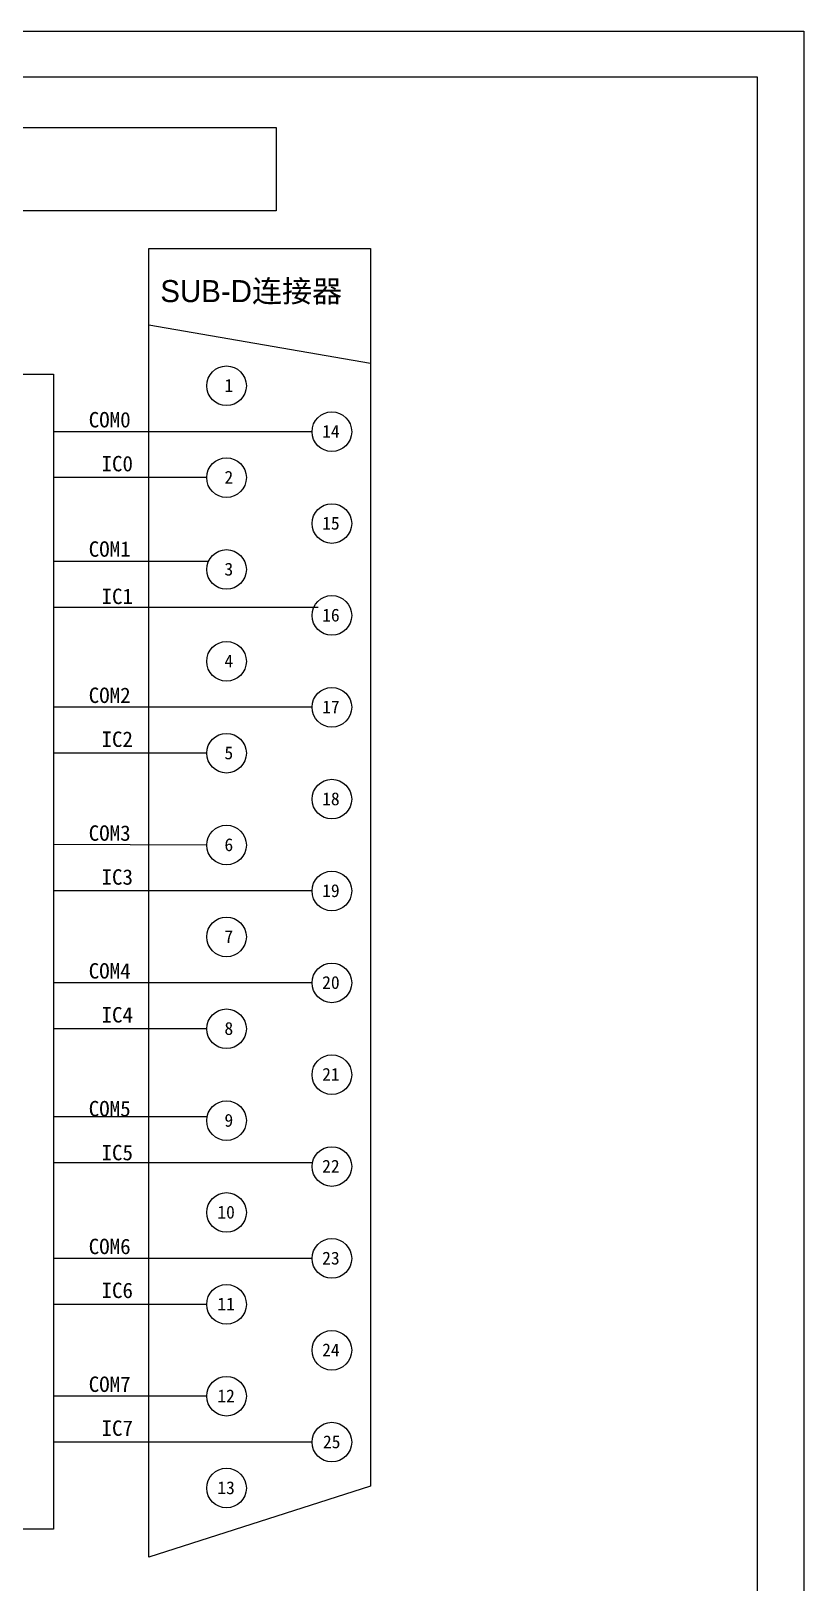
# Model space of a CAD drawing. Header units: millimetres. Extents: x 201 to 11482, y -7821 to 251.
# Drawn here: x 6670.9 to 6839.4, y -5669.5 to -5331.6 of the extents above; entities that cross this region are included whole.
import ezdxf

# ---------------------------------------------------------------- set-up
doc = ezdxf.new("R2010")
doc.units = ezdxf.units.MM
doc.layers.add('LINE_THIN', color=2, linetype='Continuous')
doc.layers.add('µçÂ¡¤Í¼', color=7, linetype='Continuous')

msp = doc.modelspace()

# ---------------------------------------------------------------- linework, layer by layer
for p, q in [((6267.069, -5341.582), (6829.173, -5341.582)), ((6829.173, -5341.582), (6829.173, -5741.126)), ((6744.935, -5404.011), (6696.64, -5395.652)), ((6732.189, -5418.83), (6675.868, -5418.83)), ((6709.236, -5428.832), (6675.868, -5428.832)), ((6675.868, -5447.036), (6709.629, -5447.036)), ((6675.868, -5457.038), (6733.496, -5457.038)), ((6732.189, -5478.841), (6675.868, -5478.841)), ((6709.236, -5488.843), (6675.868, -5488.843)), ((6709.236, -5508.846), (6675.868, -5508.735)), ((6732.189, -5518.848), (6675.868, -5518.848)), ((6732.189, -5538.852), (6675.868, -5538.852)), ((6709.236, -5548.854), (6675.868, -5548.854)), ((6732.189, -5598.863), (6675.868, -5598.863)), ((6709.236, -5608.865), (6675.868, -5608.865)), ((6709.236, -5628.868), (6675.868, -5628.868)), ((6732.189, -5638.87), (6675.868, -5638.87))]:
    msp.add_line(p, q)
for points in [[(6355.314, -5352.591), (6724.396, -5352.591), (6724.396, -5370.712), (6355.314, -5370.712)], [(6696.64, -5378.947), (6744.935, -5378.947), (6744.935, -5648.423), (6696.64, -5663.888)], [(6657.024, -5406.333), (6675.868, -5406.333), (6675.868, -5657.85), (6657.024, -5657.85)]]:
    msp.add_lwpolyline(points, close=True)
for centre in [(6713.553, -5408.828), (6736.506, -5418.83), (6713.553, -5428.832), (6736.506, -5438.833), (6713.553, -5448.835), (6736.506, -5458.837), (6713.553, -5468.839), (6736.506, -5478.841), (6713.553, -5488.843), (6736.506, -5498.844), (6713.553, -5508.846), (6736.506, -5518.848), (6713.553, -5528.85), (6736.506, -5538.852), (6713.553, -5548.854), (6736.506, -5558.855), (6713.553, -5568.857), (6736.506, -5578.859), (6713.553, -5588.861), (6736.506, -5598.863), (6713.553, -5608.865), (6736.506, -5618.866), (6713.553, -5628.868), (6736.506, -5638.87), (6713.553, -5648.872)]:
    msp.add_circle(centre, 4.317)
at = {"layer": 'LINE_THIN'}
for p, q in [((6242.069, -5331.582), (6839.377, -5331.582)), ((6839.377, -5331.582), (6839.377, -5751.582))]:
    msp.add_line(p, q, dxfattribs=at)
at = {"layer": 'µçÂ¡¤Í¼'}
for p, q in [((6709.315, -5568.035), (6675.868, -5568.035)), ((6732.268, -5578.037), (6675.868, -5578.037))]:
    msp.add_line(p, q, dxfattribs=at)

# ---------------------------------------------------------------- texts
at = {"color": 6, "insert": (6699.118, -5385.816), "char_height": 6, "width": 54.3121, "attachment_point": 1, "line_spacing_factor": 0.6}
msp.add_mtext('{\\fￋￎￌ￥|b0|i0|c134|p2;\\H0.8x;SUB-D连接器}', dxfattribs=at)
at = {"char_height": 2.8, "width": 2.97864, "attachment_point": 1}
for s, insert in [('{\\ftxt|b0|i0|c134|p2;1}', (6713.097, -5407.355)), ('14', (6734.389, -5417.357)), ('2', (6713.097, -5427.359)), ('15', (6734.389, -5437.361)), ('3', (6713.097, -5447.363)), ('16', (6734.389, -5457.365)), ('4', (6713.097, -5467.366)), ('17', (6734.389, -5477.368)), ('5', (6713.097, -5487.37)), ('18', (6734.389, -5497.372)), ('6', (6713.097, -5507.374)), ('19', (6734.389, -5517.376)), ('7', (6713.097, -5527.377)), ('20', (6734.389, -5537.379)), ('8', (6713.097, -5547.381)), ('21', (6734.389, -5557.383)), ('9', (6713.097, -5567.385)), ('22', (6734.389, -5577.387)), ('10', (6711.548, -5587.388)), ('23', (6734.389, -5597.39)), ('11', (6711.548, -5607.392)), ('24', (6734.389, -5617.394)), ('12', (6711.548, -5627.396)), ('25', (6734.561, -5637.398)), ('13', (6711.548, -5647.399))]:
    msp.add_mtext(s, dxfattribs=dict(at, insert=insert))
at = {"color": 6, "linetype": 'ByBlock', "ltscale": 10, "char_height": 3.36, "width": 0.09421, "attachment_point": 1}
for s, insert in [('COM0', (6683.518, -5414.54)), ('IC0', (6686.306, -5424.107)), ('COM1', (6683.518, -5442.705)), ('IC1', (6686.306, -5453.009)), ('COM2', (6683.518, -5474.551)), ('IC2', (6686.306, -5484.118)), ('COM3', (6683.518, -5504.556)), ('IC3', (6686.306, -5514.123)), ('COM4', (6683.518, -5534.562)), ('IC4', (6686.306, -5544.129)), ('COM5', (6683.518, -5564.567)), ('IC5', (6686.306, -5574.134)), ('COM6', (6683.518, -5594.573)), ('IC6', (6686.306, -5604.14)), ('COM7', (6683.518, -5624.578)), ('IC7', (6686.306, -5634.145))]:
    msp.add_mtext(s, dxfattribs=dict(at, insert=insert))

doc.saveas('drawing.dxf')
